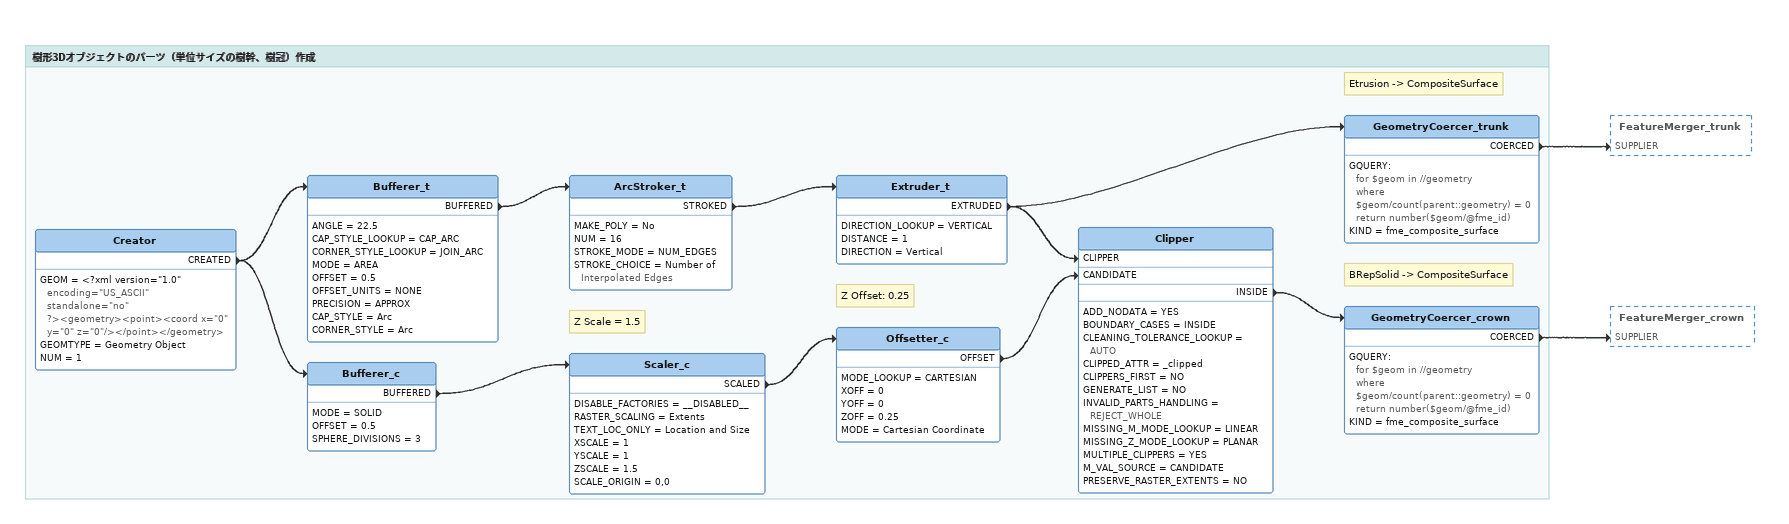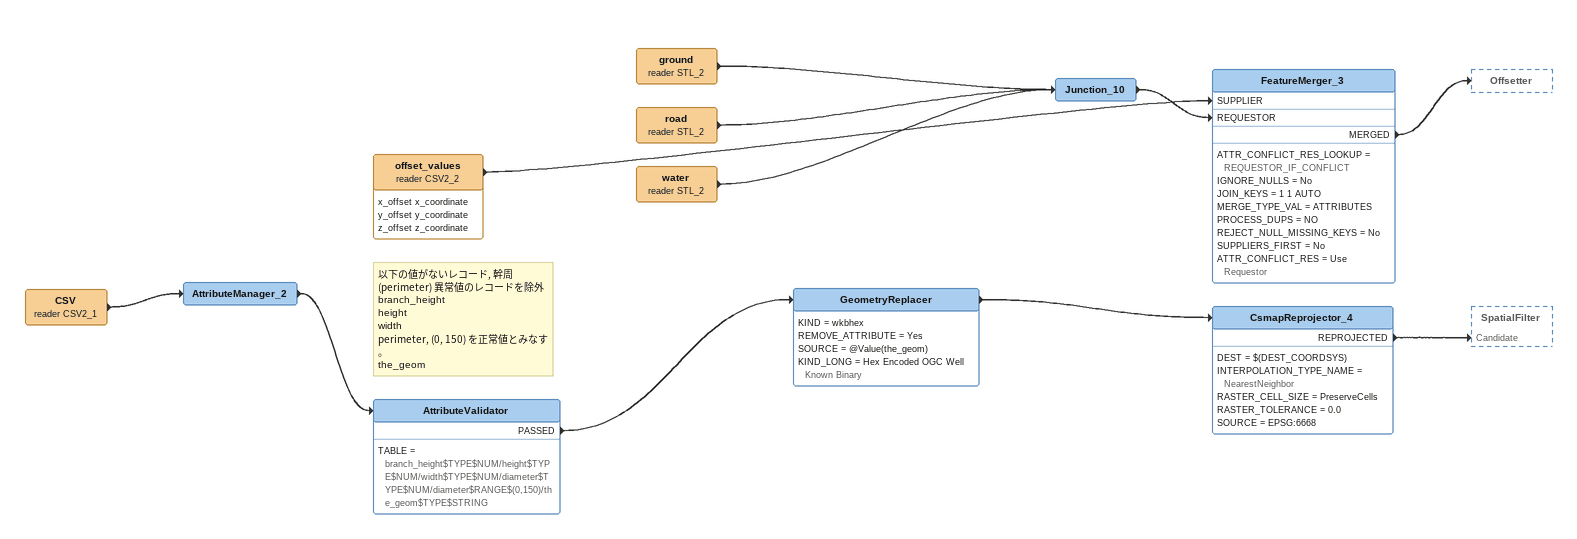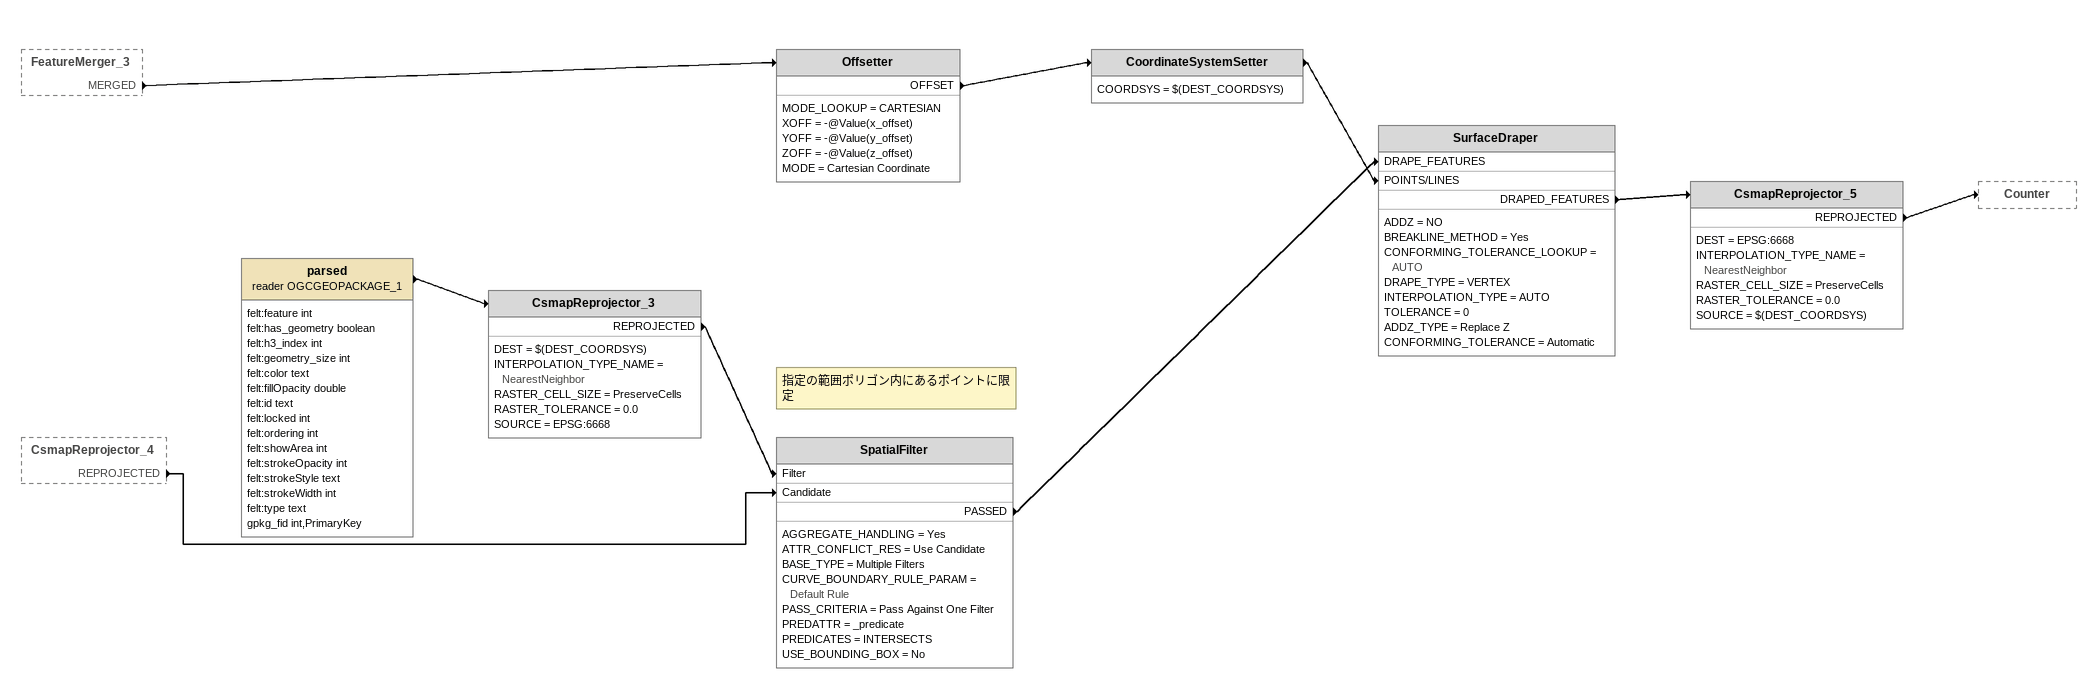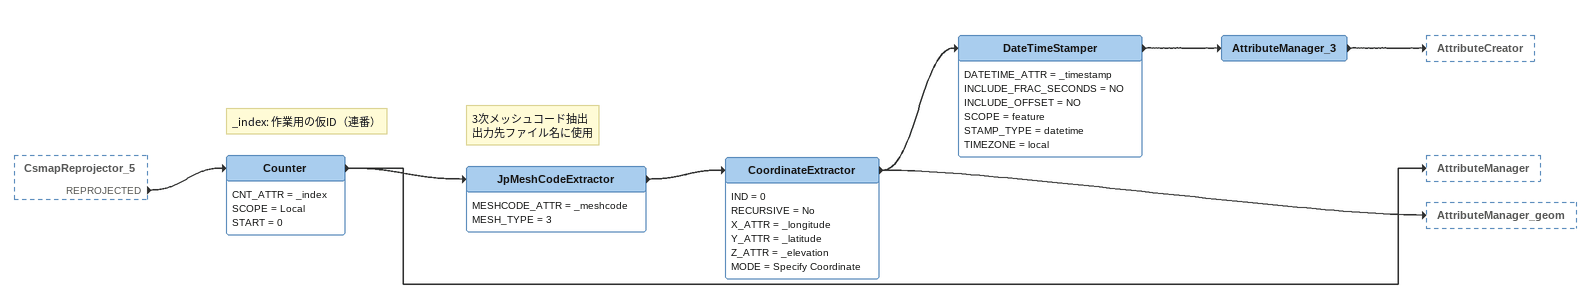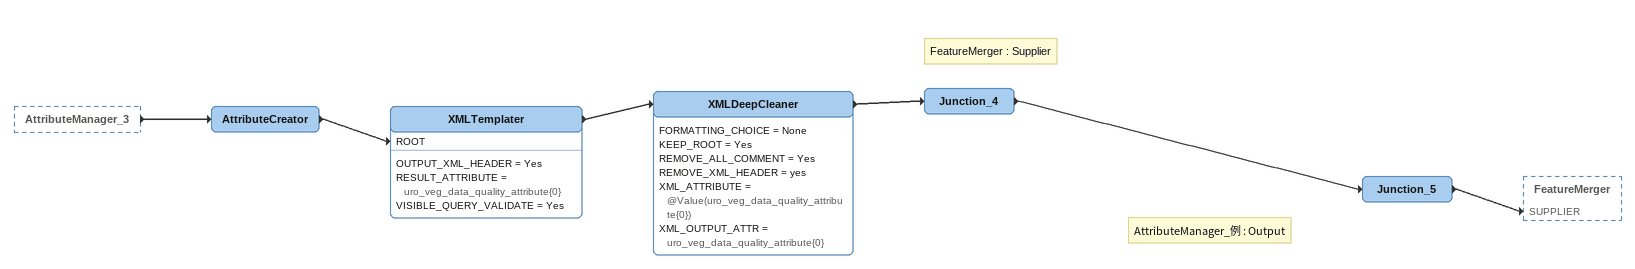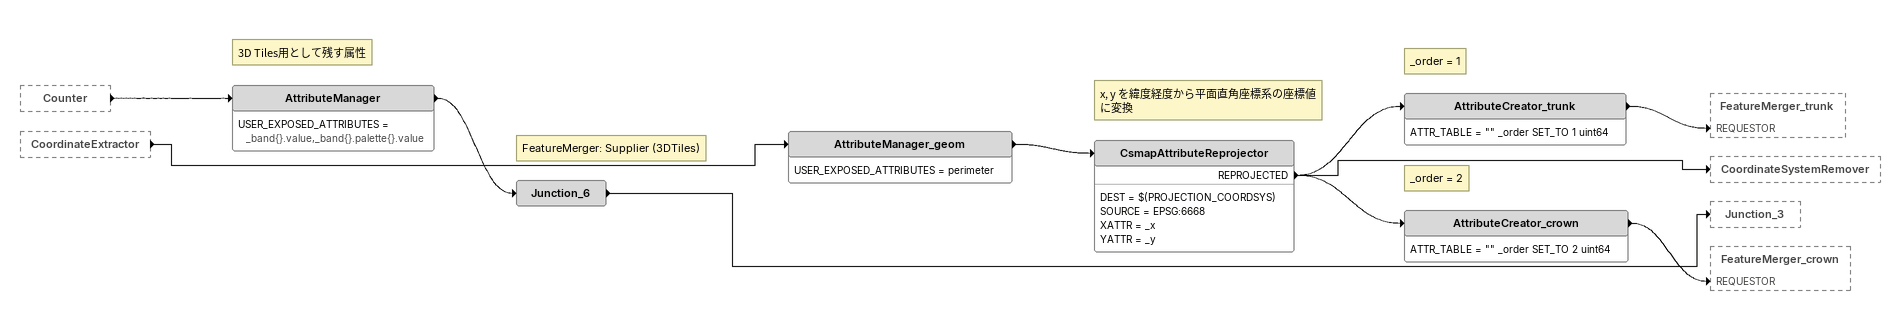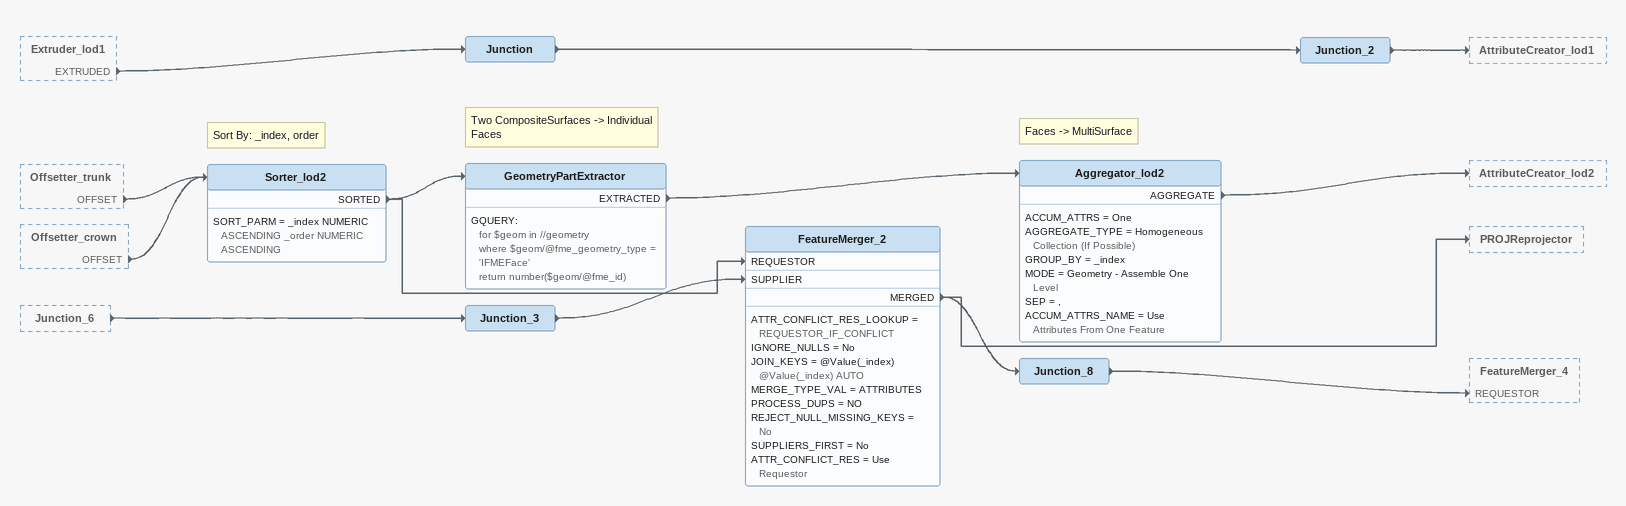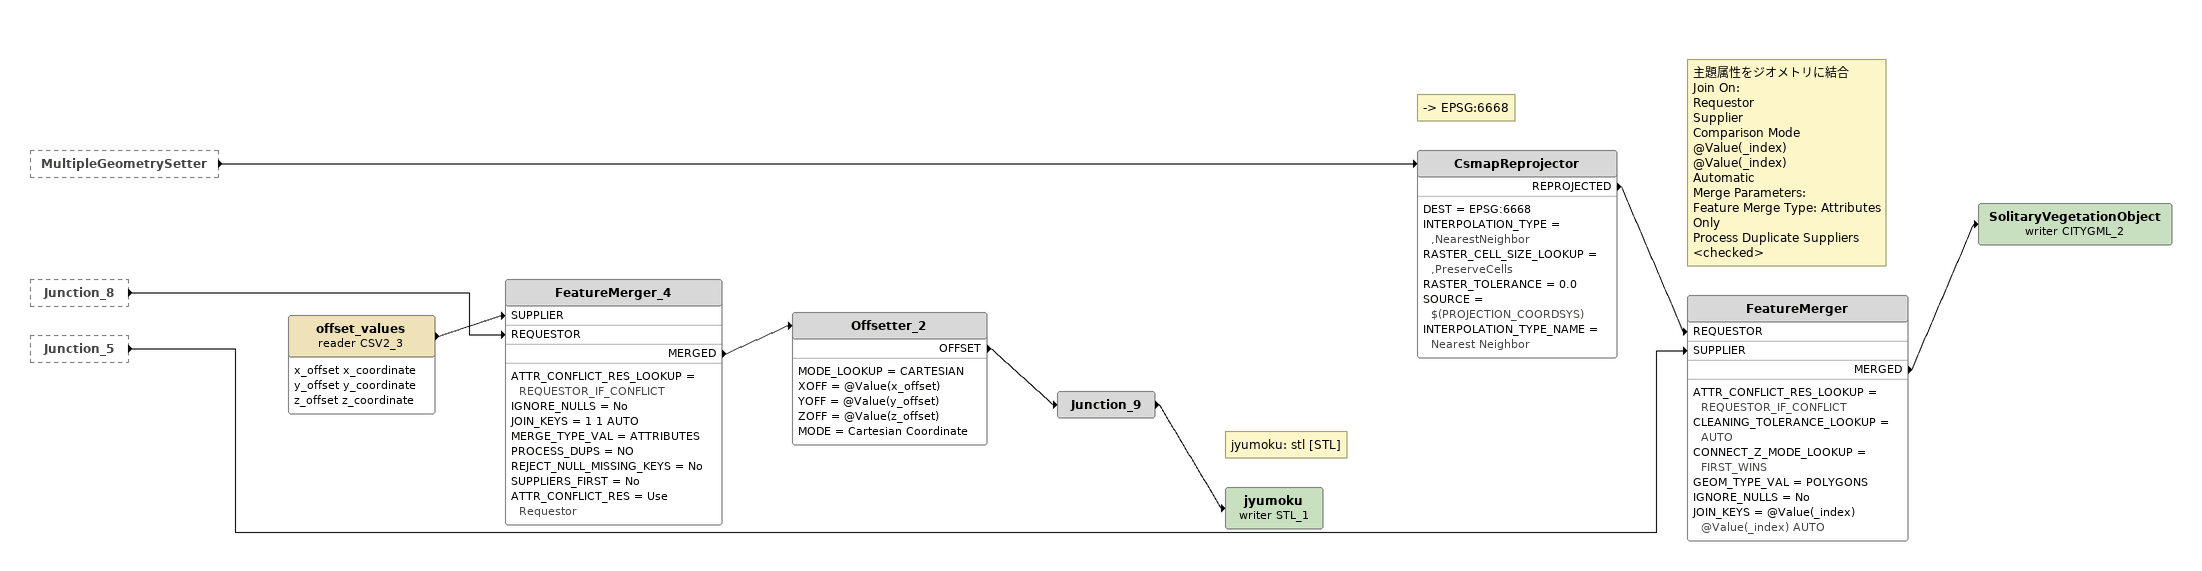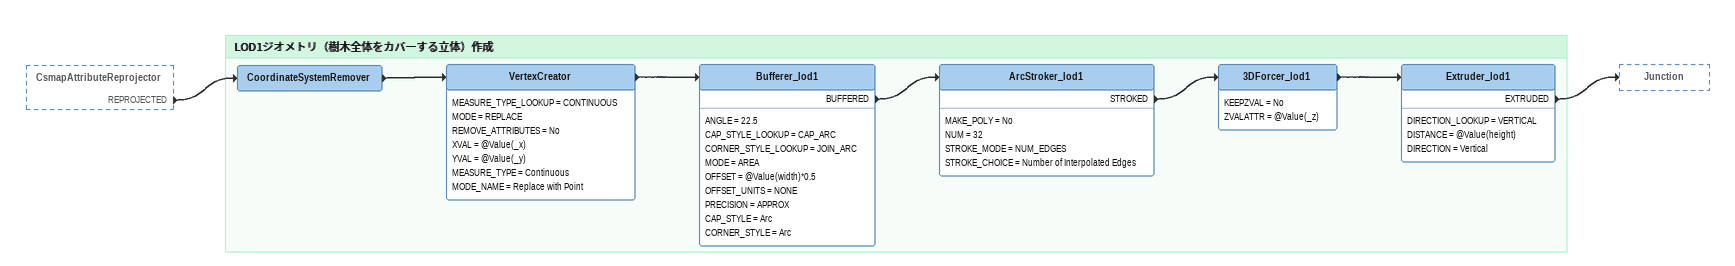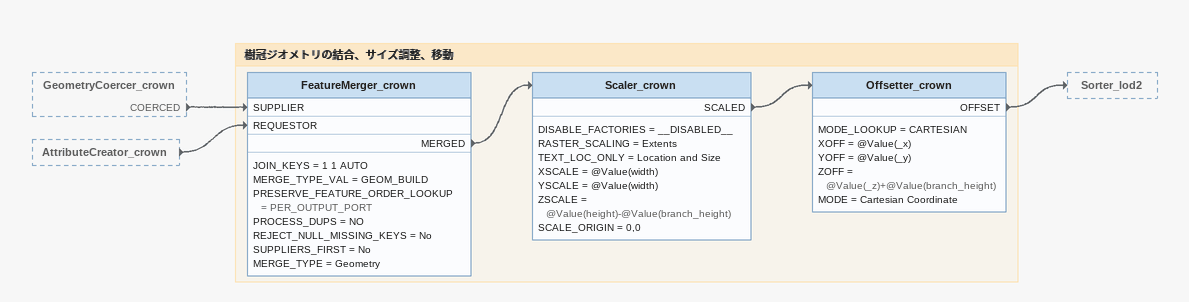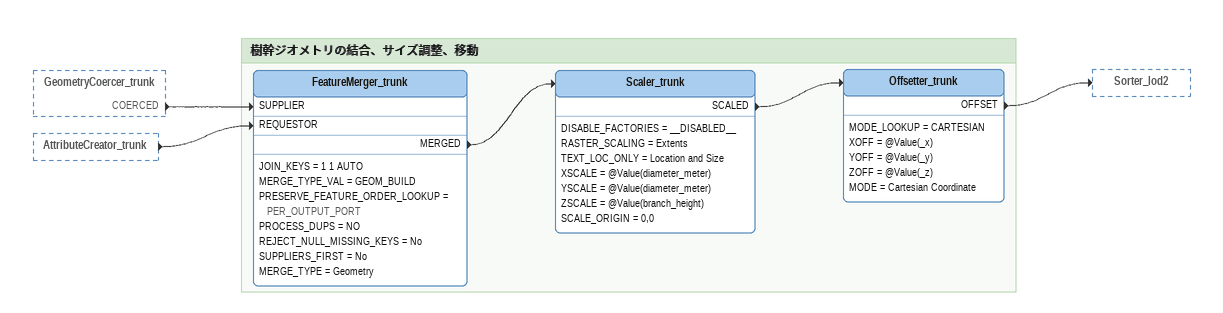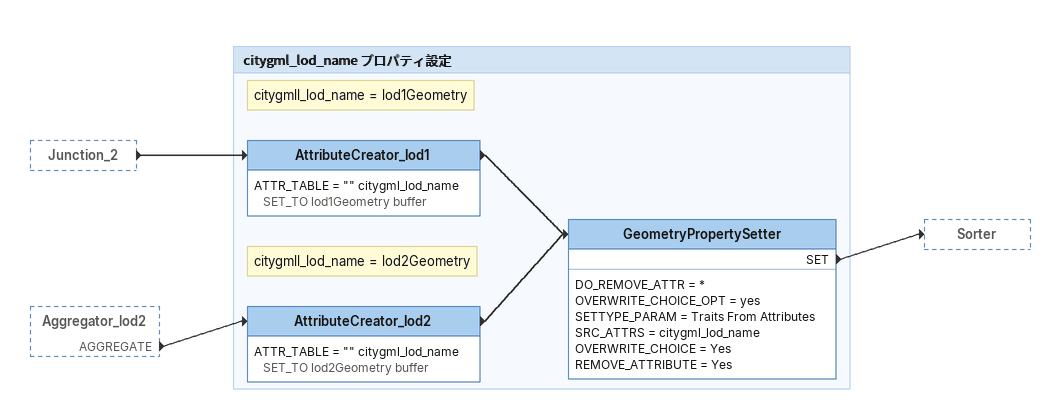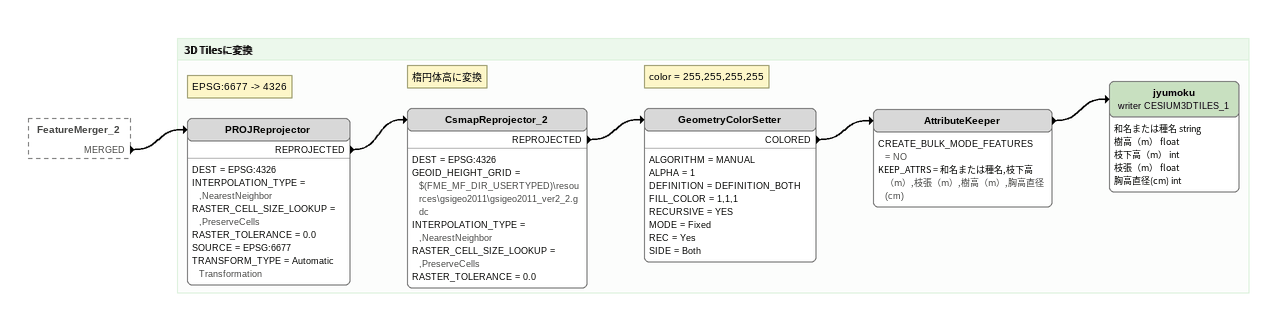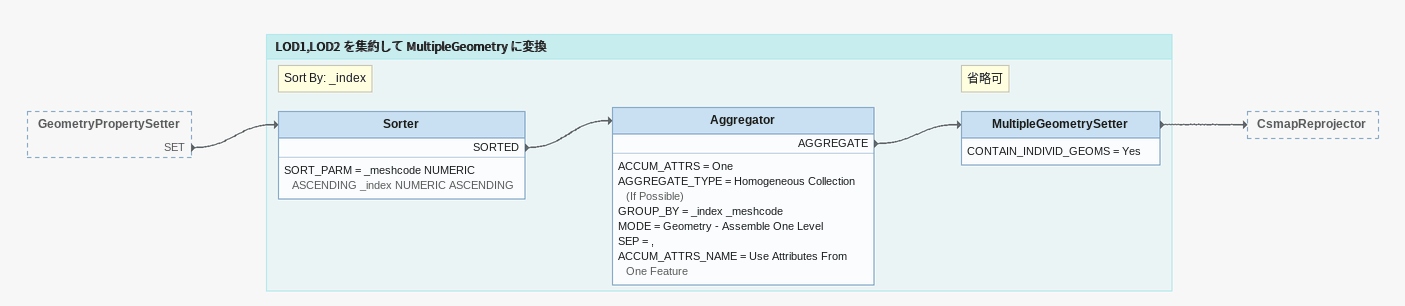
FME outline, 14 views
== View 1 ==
Bookmark: 樹形3Dオブジェクトのパーツ（単位サイズの樹幹、樹冠）作成
Creator
    GEOM = <?xml version="1.0" encoding="US_ASCII" standalone="no" ?><geometry><point><coord x="0" y="0" z="0"/></point></geometry>
    GEOMTYPE = Geometry Object
    NUM = 1
    CREATED -> Bufferer_t
    CREATED -> Bufferer_c
Bufferer_t
    ANGLE = 22.5
    CAP_STYLE_LOOKUP = CAP_ARC
    CORNER_STYLE_LOOKUP = JOIN_ARC
    MODE = AREA
    OFFSET = 0.5
    OFFSET_UNITS = NONE
    PRECISION = APPROX
    CAP_STYLE = Arc
    CORNER_STYLE = Arc
    BUFFERED -> ArcStroker_t
ArcStroker_t
    MAKE_POLY = No
    NUM = 16
    STROKE_MODE = NUM_EDGES
    STROKE_CHOICE = Number of Interpolated Edges
    STROKED -> Extruder_t
Extruder_t
    DIRECTION_LOOKUP = VERTICAL
    DISTANCE = 1
    DIRECTION = Vertical
    EXTRUDED -> Clipper [CLIPPER]
    EXTRUDED -> GeometryCoercer_trunk
Note: Etrusion -> CompositeSurface
GeometryCoercer_trunk
    GQUERY:
      for $geom in //geometry
      where $geom/count(parent::geometry) = 0
      return number($geom/@fme_id)
    KIND = fme_composite_surface
    COERCED -> FeatureMerger_trunk [SUPPLIER]
Bufferer_c
    MODE = SOLID
    OFFSET = 0.5
    SPHERE_DIVISIONS = 3
    BUFFERED -> Scaler_c
Note: Z Scale = 1.5
Scaler_c
    DISABLE_FACTORIES = __DISABLED__
    RASTER_SCALING = Extents
    TEXT_LOC_ONLY = Location and Size
    XSCALE = 1
    YSCALE = 1
    ZSCALE = 1.5
    SCALE_ORIGIN = 0,0
    SCALED -> Offsetter_c
Note: Z Offset: 0.25
Offsetter_c
    MODE_LOOKUP = CARTESIAN
    XOFF = 0
    YOFF = 0
    ZOFF = 0.25
    MODE = Cartesian Coordinate
    OFFSET -> Clipper [CANDIDATE]
Clipper
    ADD_NODATA = YES
    BOUNDARY_CASES = INSIDE
    CLEANING_TOLERANCE_LOOKUP = AUTO
    CLIPPED_ATTR = _clipped
    CLIPPERS_FIRST = NO
    GENERATE_LIST = NO
    INVALID_PARTS_HANDLING = REJECT_WHOLE
    MISSING_M_MODE_LOOKUP = LINEAR
    MISSING_Z_MODE_LOOKUP = PLANAR
    MULTIPLE_CLIPPERS = YES
    M_VAL_SOURCE = CANDIDATE
    PRESERVE_RASTER_EXTENTS = NO
    INSIDE -> GeometryCoercer_crown
Note: BRepSolid -> CompositeSurface
GeometryCoercer_crown
    GQUERY:
      for $geom in //geometry
      where $geom/count(parent::geometry) = 0
      return number($geom/@fme_id)
    KIND = fme_composite_surface
    COERCED -> FeatureMerger_crown [SUPPLIER]

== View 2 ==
CSV (reader CSV2_1)
    -> AttributeManager_2
AttributeManager_2
    -> AttributeValidator
Note: 以下の値がないレコード, 幹周 (perimeter) 異常値のレコードを除外 / branch_height / height / width / perimeter, (0, 150) を正常値とみなす。 / the_geom
AttributeValidator
    TABLE = branch_height$TYPE$NUM/height$TYPE$NUM/width$TYPE$NUM/diameter$TYPE$NUM/diameter$RANGE$(0,150)/the_geom$TYPE$STRING
    PASSED -> GeometryReplacer
GeometryReplacer
    KIND = wkbhex
    REMOVE_ATTRIBUTE = Yes
    SOURCE = @Value(the_geom)
    KIND_LONG = Hex Encoded OGC Well Known Binary
    -> CsmapReprojector_4
CsmapReprojector_4
    DEST = $(DEST_COORDSYS)
    INTERPOLATION_TYPE_NAME = NearestNeighbor
    RASTER_CELL_SIZE = PreserveCells
    RASTER_TOLERANCE = 0.0
    SOURCE = EPSG:6668
    REPROJECTED -> SpatialFilter [Candidate]
offset_values (reader CSV2_2)
    attributes: x_offset x_coordinate, y_offset y_coordinate, z_offset z_coordinate
    -> FeatureMerger_3 [SUPPLIER]
ground (reader STL_2)
    -> Junction_10
road (reader STL_2)
    -> Junction_10
water (reader STL_2)
    -> Junction_10
Junction_10
    -> FeatureMerger_3 [REQUESTOR]
FeatureMerger_3
    ATTR_CONFLICT_RES_LOOKUP = REQUESTOR_IF_CONFLICT
    IGNORE_NULLS = No
    JOIN_KEYS = 1 1 AUTO
    MERGE_TYPE_VAL = ATTRIBUTES
    PROCESS_DUPS = NO
    REJECT_NULL_MISSING_KEYS = No
    SUPPLIERS_FIRST = No
    ATTR_CONFLICT_RES = Use Requestor
    MERGED -> Offsetter

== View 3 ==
FeatureMerger_3 [outside]
    MERGED -> Offsetter
CsmapReprojector_4 [outside]
    REPROJECTED -> SpatialFilter [Candidate]
Offsetter
    MODE_LOOKUP = CARTESIAN
    XOFF = -@Value(x_offset)
    YOFF = -@Value(y_offset)
    ZOFF = -@Value(z_offset)
    MODE = Cartesian Coordinate
    OFFSET -> CoordinateSystemSetter
CoordinateSystemSetter
    COORDSYS = $(DEST_COORDSYS)
    -> SurfaceDraper [POINTS/LINES]
parsed (reader OGCGEOPACKAGE_1)
    attributes: felt:feature int, felt:has_geometry boolean, felt:h3_index int, felt:geometry_size int, felt:color text, felt:fillOpacity double, felt:id text, felt:locked int, felt:ordering int, felt:showArea int, felt:strokeOpacity int, felt:strokeStyle text, felt:strokeWidth int, felt:type text, gpkg_fid int,PrimaryKey
    -> CsmapReprojector_3
CsmapReprojector_3
    DEST = $(DEST_COORDSYS)
    INTERPOLATION_TYPE_NAME = NearestNeighbor
    RASTER_CELL_SIZE = PreserveCells
    RASTER_TOLERANCE = 0.0
    SOURCE = EPSG:6668
    REPROJECTED -> SpatialFilter [Filter]
Note: 指定の範囲ポリゴン内にあるポイントに限定
SpatialFilter
    AGGREGATE_HANDLING = Yes
    ATTR_CONFLICT_RES = Use Candidate
    BASE_TYPE = Multiple Filters
    CURVE_BOUNDARY_RULE_PARAM = Default Rule
    PASS_CRITERIA = Pass Against One Filter
    PREDATTR = _predicate
    PREDICATES = INTERSECTS
    USE_BOUNDING_BOX = No
    PASSED -> SurfaceDraper [DRAPE_FEATURES]
SurfaceDraper
    ADDZ = NO
    BREAKLINE_METHOD = Yes
    CONFORMING_TOLERANCE_LOOKUP = AUTO
    DRAPE_TYPE = VERTEX
    INTERPOLATION_TYPE = AUTO
    TOLERANCE = 0
    ADDZ_TYPE = Replace Z
    CONFORMING_TOLERANCE = Automatic
    DRAPED_FEATURES -> CsmapReprojector_5
CsmapReprojector_5
    DEST = EPSG:6668
    INTERPOLATION_TYPE_NAME = NearestNeighbor
    RASTER_CELL_SIZE = PreserveCells
    RASTER_TOLERANCE = 0.0
    SOURCE = $(DEST_COORDSYS)
    REPROJECTED -> Counter

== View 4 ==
CsmapReprojector_5 [outside]
    REPROJECTED -> Counter
Note: _index: 作業用の仮ID（連番）
Counter
    CNT_ATTR = _index
    SCOPE = Local
    START = 0
    -> JpMeshCodeExtractor
    -> AttributeManager
Note: 3次メッシュコード抽出 / 出力先ファイル名に使用
JpMeshCodeExtractor
    MESHCODE_ATTR = _meshcode
    MESH_TYPE = 3
    -> CoordinateExtractor
CoordinateExtractor
    IND = 0
    RECURSIVE = No
    X_ATTR = _longitude
    Y_ATTR = _latitude
    Z_ATTR = _elevation
    MODE = Specify Coordinate
    -> AttributeManager_geom
    -> DateTimeStamper
DateTimeStamper
    DATETIME_ATTR = _timestamp
    INCLUDE_FRAC_SECONDS = NO
    INCLUDE_OFFSET = NO
    SCOPE = feature
    STAMP_TYPE = datetime
    TIMEZONE = local
    -> AttributeManager_3
AttributeManager_3
    -> AttributeCreator

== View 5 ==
AttributeManager_3 [outside]
    -> AttributeCreator
AttributeCreator
    -> XMLTemplater [ROOT]
XMLTemplater
    OUTPUT_XML_HEADER = Yes
    RESULT_ATTRIBUTE = uro_veg_data_quality_attribute{0}
    VISIBLE_QUERY_VALIDATE = Yes
    -> XMLDeepCleaner
XMLDeepCleaner
    FORMATTING_CHOICE = None
    KEEP_ROOT = Yes
    REMOVE_ALL_COMMENT = Yes
    REMOVE_XML_HEADER = yes
    XML_ATTRIBUTE = @Value(uro_veg_data_quality_attribute{0})
    XML_OUTPUT_ATTR = uro_veg_data_quality_attribute{0}
    -> Junction_4
Note: FeatureMerger : Supplier
Junction_4
    -> Junction_5
Note: AttributeManager_例 : Output
Junction_5
    -> FeatureMerger [SUPPLIER]

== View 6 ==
Counter [outside]
    -> AttributeManager
CoordinateExtractor [outside]
    -> AttributeManager_geom
AttributeManager_geom
    USER_EXPOSED_ATTRIBUTES = perimeter
    -> CsmapAttributeReprojector
Note: x, y を緯度経度から平面直角座標系の座標値に変換
CsmapAttributeReprojector
    DEST = $(PROJECTION_COORDSYS)
    SOURCE = EPSG:6668
    XATTR = _x
    YATTR = _y
    REPROJECTED -> CoordinateSystemRemover
    REPROJECTED -> AttributeCreator_trunk
    REPROJECTED -> AttributeCreator_crown
Note: _order = 1
AttributeCreator_trunk
    ATTR_TABLE = "" _order SET_TO 1 uint64
    -> FeatureMerger_trunk [REQUESTOR]
Note: _order = 2
AttributeCreator_crown
    ATTR_TABLE = "" _order SET_TO 2 uint64
    -> FeatureMerger_crown [REQUESTOR]
Note: 3D Tiles用として残す属性
AttributeManager
    USER_EXPOSED_ATTRIBUTES = _band{}.value,_band{}.palette{}.value
    -> Junction_6
Note: FeatureMerger: Supplier (3DTiles)
Junction_6
    -> Junction_3

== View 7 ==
Extruder_lod1 [outside]
    EXTRUDED -> Junction
Offsetter_trunk [outside]
    OFFSET -> Sorter_lod2
Offsetter_crown [outside]
    OFFSET -> Sorter_lod2
Junction_6 [outside]
    -> Junction_3
Junction
    -> Junction_2
Junction_2
    -> AttributeCreator_lod1
Junction_3
    -> FeatureMerger_2 [SUPPLIER]
Note: Sort By: _index, order
Sorter_lod2
    SORT_PARM = _index NUMERIC ASCENDING _order NUMERIC ASCENDING
    SORTED -> GeometryPartExtractor
    SORTED -> FeatureMerger_2 [REQUESTOR]
Note: Two CompositeSurfaces -> Individual Faces
GeometryPartExtractor
    GQUERY:
      for $geom in //geometry
      where $geom/@fme_geometry_type = 'IFMEFace'
      return number($geom/@fme_id)
    EXTRACTED -> Aggregator_lod2
Note: Faces -> MultiSurface
Aggregator_lod2
    ACCUM_ATTRS = One
    AGGREGATE_TYPE = Homogeneous Collection (If Possible)
    GROUP_BY = _index
    MODE = Geometry - Assemble One Level
    SEP = ,
    ACCUM_ATTRS_NAME = Use Attributes From One Feature
    AGGREGATE -> AttributeCreator_lod2
FeatureMerger_2
    ATTR_CONFLICT_RES_LOOKUP = REQUESTOR_IF_CONFLICT
    IGNORE_NULLS = No
    JOIN_KEYS = @Value(_index) @Value(_index) AUTO
    MERGE_TYPE_VAL = ATTRIBUTES
    PROCESS_DUPS = NO
    REJECT_NULL_MISSING_KEYS = No
    SUPPLIERS_FIRST = No
    ATTR_CONFLICT_RES = Use Requestor
    MERGED -> PROJReprojector
    MERGED -> Junction_8
Junction_8
    -> FeatureMerger_4 [REQUESTOR]

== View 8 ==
MultipleGeometrySetter [outside]
    -> CsmapReprojector
Junction_8 [outside]
    -> FeatureMerger_4 [REQUESTOR]
Junction_5 [outside]
    -> FeatureMerger [SUPPLIER]
Note: -> EPSG:6668
CsmapReprojector
    DEST = EPSG:6668
    INTERPOLATION_TYPE = ,NearestNeighbor
    RASTER_CELL_SIZE_LOOKUP = ,PreserveCells
    RASTER_TOLERANCE = 0.0
    SOURCE = $(PROJECTION_COORDSYS)
    INTERPOLATION_TYPE_NAME = Nearest Neighbor
    REPROJECTED -> FeatureMerger [REQUESTOR]
Note: 主題属性をジオメトリに結合 / Join On: / Requestor / Supplier / Comparison Mode / @Value(_index) / @Value(_index) / Automatic / Merge Parameters: / Feature Merge Type: Attributes Only / Process Duplicate Suppliers <checked>
FeatureMerger
    ATTR_CONFLICT_RES_LOOKUP = REQUESTOR_IF_CONFLICT
    CLEANING_TOLERANCE_LOOKUP = AUTO
    CONNECT_Z_MODE_LOOKUP = FIRST_WINS
    GEOM_TYPE_VAL = POLYGONS
    IGNORE_NULLS = No
    JOIN_KEYS = @Value(_index) @Value(_index) AUTO
    MERGED -> SolitaryVegetationObject (writer CITYGML_2)
SolitaryVegetationObject (writer CITYGML_2)
offset_values (reader CSV2_3)
    attributes: x_offset x_coordinate, y_offset y_coordinate, z_offset z_coordinate
    -> FeatureMerger_4 [SUPPLIER]
FeatureMerger_4
    ATTR_CONFLICT_RES_LOOKUP = REQUESTOR_IF_CONFLICT
    IGNORE_NULLS = No
    JOIN_KEYS = 1 1 AUTO
    MERGE_TYPE_VAL = ATTRIBUTES
    PROCESS_DUPS = NO
    REJECT_NULL_MISSING_KEYS = No
    SUPPLIERS_FIRST = No
    ATTR_CONFLICT_RES = Use Requestor
    MERGED -> Offsetter_2
Offsetter_2
    MODE_LOOKUP = CARTESIAN
    XOFF = @Value(x_offset)
    YOFF = @Value(y_offset)
    ZOFF = @Value(z_offset)
    MODE = Cartesian Coordinate
    OFFSET -> Junction_9
Junction_9
    -> jyumoku (writer STL_1)
Note: jyumoku: stl [STL]
jyumoku (writer STL_1)

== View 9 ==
CsmapAttributeReprojector [outside]
    REPROJECTED -> CoordinateSystemRemover

Bookmark: LOD1ジオメトリ（樹木全体をカバーする立体）作成
CoordinateSystemRemover
    -> VertexCreator
VertexCreator
    MEASURE_TYPE_LOOKUP = CONTINUOUS
    MODE = REPLACE
    REMOVE_ATTRIBUTES = No
    XVAL = @Value(_x)
    YVAL = @Value(_y)
    MEASURE_TYPE = Continuous
    MODE_NAME = Replace with Point
    -> Bufferer_lod1
Bufferer_lod1
    ANGLE = 22.5
    CAP_STYLE_LOOKUP = CAP_ARC
    CORNER_STYLE_LOOKUP = JOIN_ARC
    MODE = AREA
    OFFSET = @Value(width)*0.5
    OFFSET_UNITS = NONE
    PRECISION = APPROX
    CAP_STYLE = Arc
    CORNER_STYLE = Arc
    BUFFERED -> ArcStroker_lod1
ArcStroker_lod1
    MAKE_POLY = No
    NUM = 32
    STROKE_MODE = NUM_EDGES
    STROKE_CHOICE = Number of Interpolated Edges
    STROKED -> 3DForcer_lod1
3DForcer_lod1
    KEEPZVAL = No
    ZVALATTR = @Value(_z)
    -> Extruder_lod1
Extruder_lod1
    DIRECTION_LOOKUP = VERTICAL
    DISTANCE = @Value(height)
    DIRECTION = Vertical
    EXTRUDED -> Junction

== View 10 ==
GeometryCoercer_crown [outside]
    COERCED -> FeatureMerger_crown [SUPPLIER]
AttributeCreator_crown [outside]
    -> FeatureMerger_crown [REQUESTOR]

Bookmark: 樹冠ジオメトリの結合、サイズ調整、移動
FeatureMerger_crown
    JOIN_KEYS = 1 1 AUTO
    MERGE_TYPE_VAL = GEOM_BUILD
    PRESERVE_FEATURE_ORDER_LOOKUP = PER_OUTPUT_PORT
    PROCESS_DUPS = NO
    REJECT_NULL_MISSING_KEYS = No
    SUPPLIERS_FIRST = No
    MERGE_TYPE = Geometry
    MERGED -> Scaler_crown
Scaler_crown
    DISABLE_FACTORIES = __DISABLED__
    RASTER_SCALING = Extents
    TEXT_LOC_ONLY = Location and Size
    XSCALE = @Value(width)
    YSCALE = @Value(width)
    ZSCALE = @Value(height)-@Value(branch_height)
    SCALE_ORIGIN = 0,0
    SCALED -> Offsetter_crown
Offsetter_crown
    MODE_LOOKUP = CARTESIAN
    XOFF = @Value(_x)
    YOFF = @Value(_y)
    ZOFF = @Value(_z)+@Value(branch_height)
    MODE = Cartesian Coordinate
    OFFSET -> Sorter_lod2

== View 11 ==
GeometryCoercer_trunk [outside]
    COERCED -> FeatureMerger_trunk [SUPPLIER]
AttributeCreator_trunk [outside]
    -> FeatureMerger_trunk [REQUESTOR]

Bookmark: 樹幹ジオメトリの結合、サイズ調整、移動
FeatureMerger_trunk
    JOIN_KEYS = 1 1 AUTO
    MERGE_TYPE_VAL = GEOM_BUILD
    PRESERVE_FEATURE_ORDER_LOOKUP = PER_OUTPUT_PORT
    PROCESS_DUPS = NO
    REJECT_NULL_MISSING_KEYS = No
    SUPPLIERS_FIRST = No
    MERGE_TYPE = Geometry
    MERGED -> Scaler_trunk
Scaler_trunk
    DISABLE_FACTORIES = __DISABLED__
    RASTER_SCALING = Extents
    TEXT_LOC_ONLY = Location and Size
    XSCALE = @Value(diameter_meter)
    YSCALE = @Value(diameter_meter)
    ZSCALE = @Value(branch_height)
    SCALE_ORIGIN = 0,0
    SCALED -> Offsetter_trunk
Offsetter_trunk
    MODE_LOOKUP = CARTESIAN
    XOFF = @Value(_x)
    YOFF = @Value(_y)
    ZOFF = @Value(_z)
    MODE = Cartesian Coordinate
    OFFSET -> Sorter_lod2

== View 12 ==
Junction_2 [outside]
    -> AttributeCreator_lod1
Aggregator_lod2 [outside]
    AGGREGATE -> AttributeCreator_lod2

Bookmark: citygml_lod_name プロパティ設定
Note: citygmll_lod_name = lod1Geometry
AttributeCreator_lod1
    ATTR_TABLE = "" citygml_lod_name SET_TO lod1Geometry buffer
    -> GeometryPropertySetter
Note: citygmll_lod_name = lod2Geometry
AttributeCreator_lod2
    ATTR_TABLE = "" citygml_lod_name SET_TO lod2Geometry buffer
    -> GeometryPropertySetter
GeometryPropertySetter
    DO_REMOVE_ATTR = *
    OVERWRITE_CHOICE_OPT = yes
    SETTYPE_PARAM = Traits From Attributes
    SRC_ATTRS = citygml_lod_name
    OVERWRITE_CHOICE = Yes
    REMOVE_ATTRIBUTE = Yes
    SET -> Sorter

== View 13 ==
FeatureMerger_2 [outside]
    MERGED -> PROJReprojector

Bookmark: 3D Tilesに変換
Note: EPSG:6677 -> 4326
PROJReprojector
    DEST = EPSG:4326
    INTERPOLATION_TYPE = ,NearestNeighbor
    RASTER_CELL_SIZE_LOOKUP = ,PreserveCells
    RASTER_TOLERANCE = 0.0
    SOURCE = EPSG:6677
    TRANSFORM_TYPE = Automatic Transformation
    REPROJECTED -> CsmapReprojector_2
Note: 楕円体高に変換
CsmapReprojector_2
    DEST = EPSG:4326
    GEOID_HEIGHT_GRID = $(FME_MF_DIR_USERTYPED)\resources\gsigeo2011\gsigeo2011_ver2_2.gdc
    INTERPOLATION_TYPE = ,NearestNeighbor
    RASTER_CELL_SIZE_LOOKUP = ,PreserveCells
    RASTER_TOLERANCE = 0.0
    REPROJECTED -> GeometryColorSetter
Note: color = 255,255,255,255
GeometryColorSetter
    ALGORITHM = MANUAL
    ALPHA = 1
    DEFINITION = DEFINITION_BOTH
    FILL_COLOR = 1,1,1
    RECURSIVE = YES
    MODE = Fixed
    REC = Yes
    SIDE = Both
    COLORED -> AttributeKeeper
AttributeKeeper
    CREATE_BULK_MODE_FEATURES = NO
    KEEP_ATTRS = 和名または種名,枝下高（m）,枝張（m）,樹高（m）,胸高直径(cm)
    -> jyumoku (writer CESIUM3DTILES_1)
jyumoku (writer CESIUM3DTILES_1)
    attributes: 和名または種名 string, 樹高（m） float, 枝下高（m） int, 枝張（m） float, 胸高直径(cm) int

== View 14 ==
GeometryPropertySetter [outside]
    SET -> Sorter

Bookmark: LOD1,LOD2 を集約して MultipleGeometry に変換
Note: Sort By: _index
Sorter
    SORT_PARM = _meshcode NUMERIC ASCENDING _index NUMERIC ASCENDING
    SORTED -> Aggregator
Aggregator
    ACCUM_ATTRS = One
    AGGREGATE_TYPE = Homogeneous Collection (If Possible)
    GROUP_BY = _index _meshcode
    MODE = Geometry - Assemble One Level
    SEP = ,
    ACCUM_ATTRS_NAME = Use Attributes From One Feature
    AGGREGATE -> MultipleGeometrySetter
Note: 省略可
MultipleGeometrySetter
    CONTAIN_INDIVID_GEOMS = Yes
    -> CsmapReprojector
